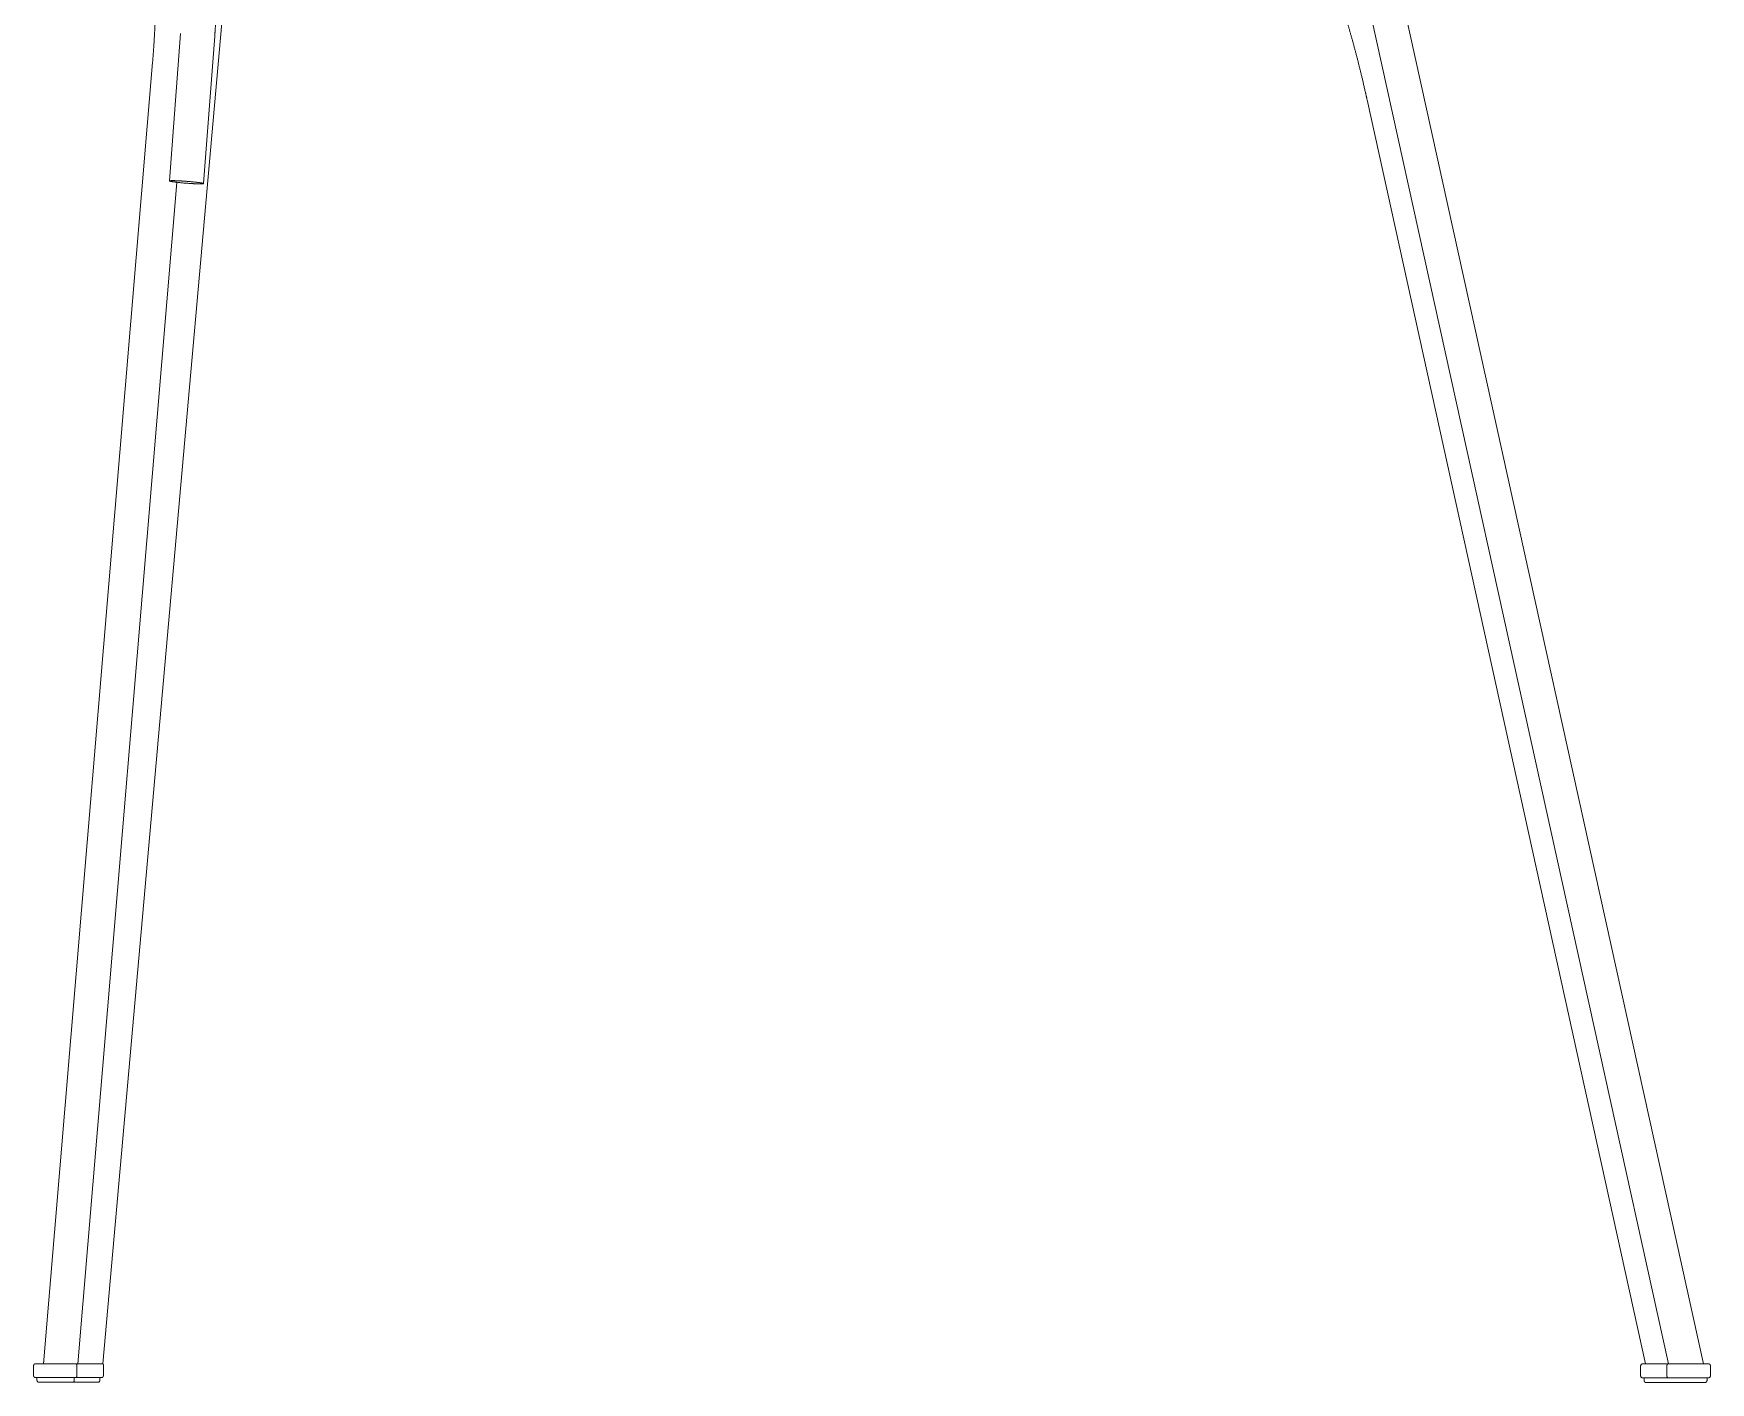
# Model space of a CAD drawing. Header units: centimetres. Extents: x 74334 to 208029, y -167 to 158206.
# Drawn here: x 151515 to 200551, y -167 to 39274 of the extents above; entities that cross this region are included whole.
import ezdxf

# ---------------------------------------------------------------- set-up
doc = ezdxf.new("R2010")
doc.units = ezdxf.units.CM
doc.header["$LTSCALE"] = 1000
doc.layers.add('2D Drawing', color=7, linetype='Continuous', lineweight=18)

# ---------------------------------------------------------------- blocks, each defined once
blk = doc.blocks.new('Gruppo-2')
at = {"layer": '2D Drawing', "lineweight": 18}
for p, q in [((50510, -39121), (59256, -78728)), ((15923, -39519), (12449, -78722)), ((58232, -78728), (49534, -39336)), ((14393, -44141), (14721, -39830)), ((15718, -39906), (15390, -44217)), ((10708, -78722), (13902, -40679)), ((57559, -78728), (49416, -41767)), ((14611, -44181), (11712, -78722)), ((10420, -79062), (10420, -78790)), ((11651, -78722), (10470, -78722)), ((12449, -78722), (11651, -78722)), ((11690, -79062), (11690, -78790)), ((12463, -78759), (12463, -79062)), ((57415, -79067), (57415, -78796)), ((57606, -78728), (57465, -78728)), ((58223, -78728), (57606, -78728)), ((58183, -78796), (58183, -79067)), ((59407, -78728), (58223, -78728)), ((59457, -78796), (59457, -79067)), ((10470, -79130), (11651, -79130)), ((10520, -79197), (10520, -79130)), ((10570, -79265), (11572, -79265)), ((11572, -79265), (12189, -79265)), ((11612, -79130), (11612, -79197)), ((11651, -79130), (12413, -79130)), ((12189, -79265), (12313, -79265)), ((12360, -79130), (12360, -79218)), ((57465, -79135), (57606, -79135)), ((57515, -79203), (57515, -79135)), ((57565, -79271), (57685, -79271)), ((57606, -79135), (58223, -79135)), ((57685, -79271), (58301, -79271)), ((58223, -79135), (58223, -79135)), ((58223, -79135), (59407, -79135)), ((58302, -79271), (59307, -79271)), ((59357, -79135), (59357, -79203))]:
    blk.add_line(p, q, dxfattribs=at)
for points in [[(16777, -32389), (16577, -33443), (16531, -33695), (16488, -33934), (16446, -34161), (16407, -34378), (16369, -34584), (16333, -34782), (16299, -34972), (16267, -35155), (16236, -35331), (16206, -35503), (16178, -35671), (16151, -35836), (16125, -35999), (16100, -36161), (16076, -36322), (16053, -36486), (16030, -36651), (16008, -36819), (15986, -36992), (15965, -37170), (15944, -37353), (15924, -37545), (15903, -37744), (15882, -37953), (15862, -38172), (15841, -38402), (15820, -38644), (15798, -38900), (15776, -39170), (15753, -39455), (15730, -39756), (15718, -39906)], [(49416, -41767), (49380, -41604), (49305, -41276), (49229, -40957), (49152, -40647), (49073, -40344), (48994, -40049), (48912, -39763), (48830, -39484), (48746, -39214), (48660, -38951), (48572, -38696), (48483, -38449), (48391, -38209), (48298, -37977), (48203, -37753), (48106, -37536), (48007, -37326), (47906, -37124), (47802, -36929), (47696, -36741), (47537, -36476), (47312, -36141), (47132, -35905), (47011, -35758), (46888, -35616), (46762, -35481), (46632, -35352), (46500, -35228), (46364, -35110), (46225, -34998), (46082, -34890), (45936, -34788), (45785, -34691), (45630, -34598), (45471, -34510), (45307, -34427), (45138, -34349), (44964, -34275), (44785, -34206), (44601, -34141), (44411, -34080), (44215, -34024), (44013, -33972), (43805, -33924), (43592, -33881), (43372, -33842), (43145, -33807), (42912, -33777), (42673, -33750), (42427, -33728), (42174, -33710), (41914, -33696), (41648, -33686), (41374, -33681), (41094, -33679), (40806, -33681), (40511, -33687), (40209, -33697), (39899, -33710), (39582, -33728), (39258, -33749), (38926, -33774), (38760, -33787)], [(13902, -40679), (13912, -40555), (13931, -40307), (13946, -40066), (13960, -39832), (13970, -39604), (13978, -39383), (13983, -39169), (13986, -38960), (13987, -38759), (13985, -38563), (13981, -38375), (13974, -38192), (13966, -38016), (13956, -37845), (13943, -37681), (13929, -37523), (13913, -37371), (13895, -37225), (13875, -37085), (13854, -36951), (13832, -36823), (13808, -36700), (13782, -36584), (13756, -36473), (13728, -36368), (13700, -36268), (13670, -36174), (13640, -36086), (13609, -36004), (13577, -35926), (13545, -35855), (13513, -35789), (13481, -35728), (13449, -35672), (13418, -35622), (13387, -35577), (13356, -35536), (13327, -35501), (13299, -35470), (13272, -35444), (13239, -35414), (13203, -35388), (13184, -35378), (13177, -35374), (13155, -35363), (13127, -35353), (13103, -35349), (13080, -35348), (13060, -35350), (13042, -35353), (13027, -35358), (13017, -35361), (12993, -35371), (12953, -35392), (12908, -35423), (12859, -35464), (12834, -35489)], [(14395, -44138), (14399, -44137), (14428, -44132), (14516, -44131), (14638, -44135), (14739, -44140), (14773, -44143)], [(14395, -44138), (14394, -44139), (14393, -44140), (14393, -44141)], [(14393, -44141), (14462, -44165), (14812, -44201), (14965, -44212), (15044, -44217), (15145, -44223), (15267, -44226), (15355, -44225), (15384, -44221), (15388, -44219)], [(14773, -44143), (14815, -44145), (14958, -44155), (15155, -44174), (15307, -44194), (15365, -44206), (15383, -44211), (15390, -44215), (15390, -44217)], [(15390, -44217), (15390, -44217), (15389, -44219), (15388, -44219)], [(10420, -78790), (10420, -78780), (10425, -78758), (10437, -78738), (10457, -78722), (10470, -78722)], [(11651, -78722), (11658, -78722), (11681, -78738), (11690, -78778), (11690, -78790)], [(12449, -78722), (12450, -78724), (12453, -78727), (12458, -78735), (12463, -78751), (12463, -78759)], [(57415, -78796), (57415, -78785), (57419, -78764), (57428, -78749), (57435, -78740), (57445, -78732), (57458, -78728), (57465, -78728)], [(58212, -78730), (58211, -78731), (58209, -78732), (58204, -78735), (58198, -78743), (58189, -78757), (58183, -78782), (58183, -78796)], [(58212, -78730), (58213, -78730), (58215, -78729), (58217, -78728), (58221, -78728), (58223, -78728)], [(59407, -78728), (59407, -78728), (59409, -78728), (59410, -78728), (59412, -78728), (59414, -78728), (59417, -78729), (59422, -78731), (59428, -78734), (59436, -78740), (59444, -78749), (59452, -78764), (59457, -78785), (59457, -78796)], [(10570, -79265), (10570, -79265), (10565, -79265), (10563, -79265), (10560, -79264), (10556, -79262), (10551, -79260), (10545, -79256), (10538, -79249), (10528, -79235), (10520, -79210), (10520, -79197)], [(11572, -79265), (11579, -79265), (11602, -79250), (11612, -79209), (11612, -79197)], [(11690, -79062), (11690, -79074), (11681, -79114), (11658, -79130), (11651, -79130)], [(12360, -79218), (12359, -79225), (12352, -79239), (12345, -79249), (12338, -79256), (12332, -79260), (12327, -79262), (12323, -79264), (12320, -79265), (12318, -79265), (12316, -79265), (12315, -79265), (12313, -79265), (12313, -79265)], [(57465, -79135), (57464, -79135), (57462, -79135), (57461, -79135), (57459, -79135), (57457, -79134), (57454, -79133), (57449, -79132), (57443, -79128), (57435, -79123), (57428, -79113), (57419, -79099), (57415, -79078), (57415, -79067)], [(57565, -79271), (57565, -79271), (57562, -79271), (57561, -79271), (57559, -79270), (57557, -79270), (57554, -79269), (57550, -79268), (57545, -79266), (57539, -79261), (57532, -79255), (57522, -79241), (57515, -79215), (57515, -79203)], [(58183, -79067), (58183, -79079), (58188, -79103), (58193, -79112)], [(58223, -79135), (58221, -79135), (58217, -79134), (58214, -79133), (58210, -79131), (58204, -79128), (58198, -79120), (58194, -79114), (58194, -79113), (58193, -79112)], [(59357, -79203), (59357, -79215), (59350, -79241), (59339, -79255), (59332, -79261), (59326, -79266), (59321, -79268), (59317, -79269), (59314, -79270), (59312, -79270), (59310, -79271), (59309, -79271), (59307, -79271), (59307, -79271)]]:
    blk.add_open_spline(points, degree=2, dxfattribs=at)
for points, knots in [([(10470, -79130), (10470, -79130), (10467, -79129), (10467, -79129), (10465, -79129), (10463, -79129), (10460, -79128), (10455, -79126), (10449, -79123), (10441, -79117), (10434, -79108), (10425, -79093), (10420, -79072), (10420, -79062)], [0, 0, 0, 0.043478, 0.130435, 0.217391, 0.304348, 0.391304, 0.478261, 0.565217, 0.652174, 0.73913, 0.826087, 0.913043, 1, 1, 1]), ([(12463, -79062), (12463, -79072), (12458, -79093), (12450, -79108), (12442, -79117), (12434, -79123), (12428, -79126), (12423, -79128), (12420, -79129), (12418, -79129), (12416, -79129), (12415, -79130), (12415, -79130), (12414, -79130), (12413, -79130), (12413, -79130), (12413, -79130), (12413, -79130)], [0, 0, 0, 0.062941, 0.125883, 0.188824, 0.251766, 0.314707, 0.377648, 0.44059, 0.503531, 0.566473, 0.629414, 0.692355, 0.755297, 0.818238, 0.881179, 0.944121, 1, 1, 1]), ([(59457, -79067), (59457, -79078), (59452, -79099), (59444, -79113), (59436, -79123), (59428, -79128), (59422, -79132), (59417, -79133), (59414, -79134), (59412, -79135), (59410, -79135), (59409, -79135), (59409, -79135), (59408, -79135), (59407, -79135), (59407, -79135), (59407, -79135), (59407, -79135)], [0, 0, 0, 0.064516, 0.129032, 0.193548, 0.258065, 0.322581, 0.387097, 0.451613, 0.516129, 0.580645, 0.645161, 0.709677, 0.774194, 0.83871, 0.903226, 0.967742, 1, 1, 1])]:
    blk.add_open_spline(points, degree=2, knots=knots, dxfattribs=at)

msp = doc.modelspace()

# ---------------------------------------------------------------- block references
at = {"layer": '2D Drawing', "color": 7}
msp.add_blockref('Gruppo-2', (141094, 79104), dxfattribs=at)

doc.saveas('drawing.dxf')
